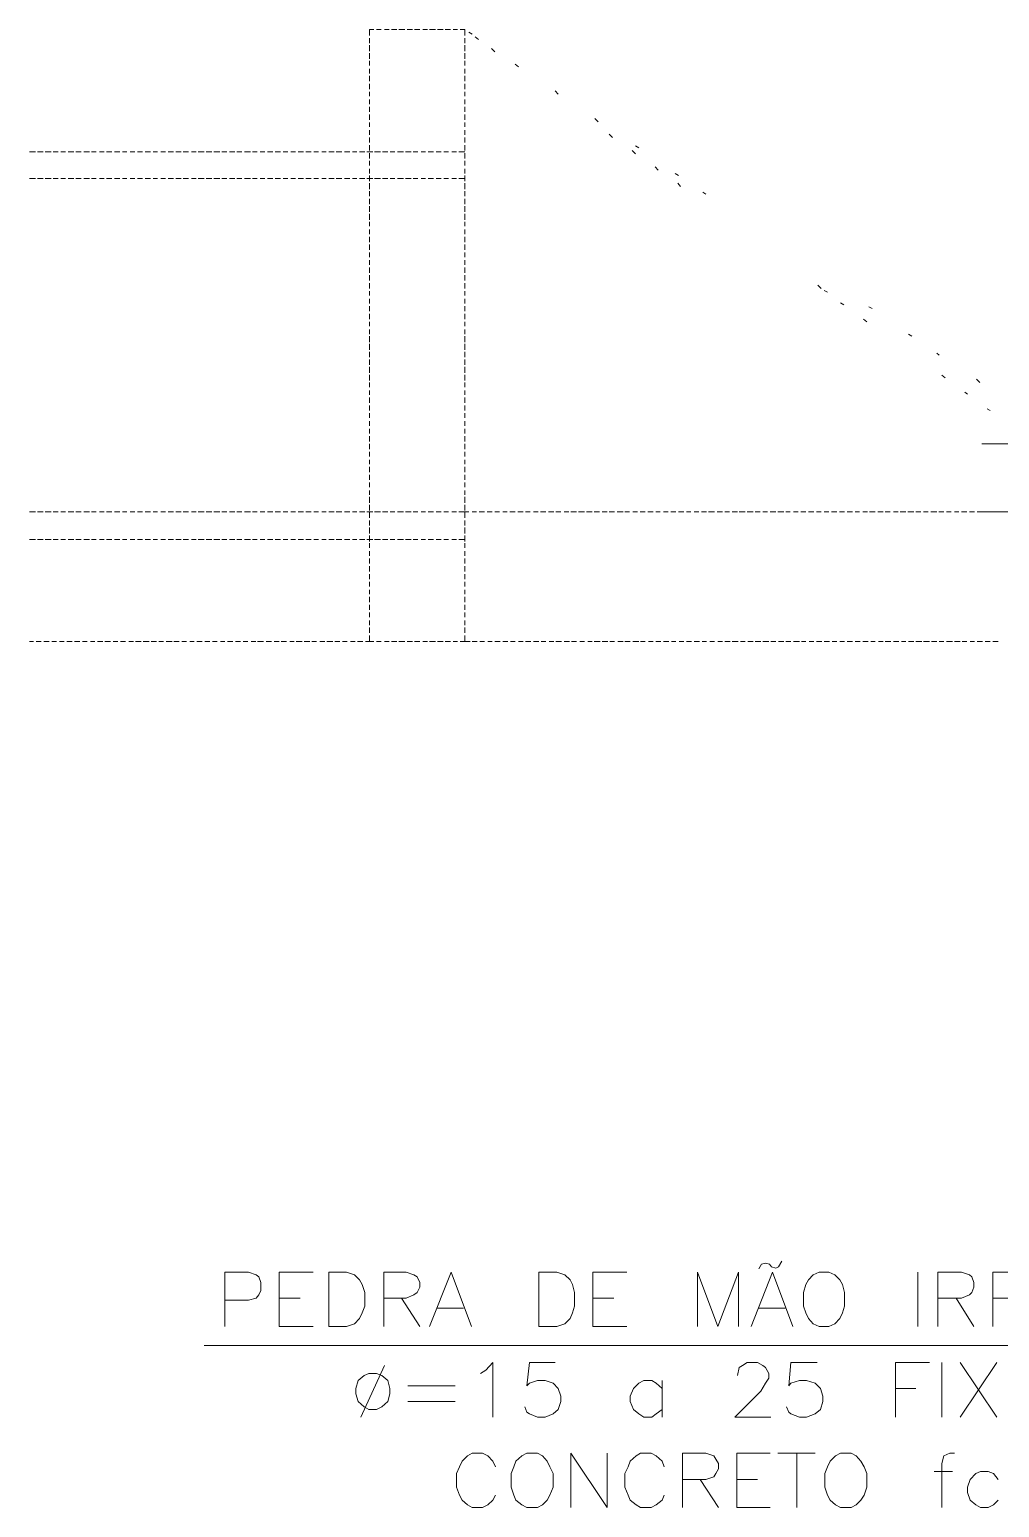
# Model space of a CAD drawing. Header units: feet. Extents: x 203667 to 205527, y 9204857 to 9205156.
# Drawn here: x 204250.461 to 204252.601, y 9205146.89 to 9205150.151 of the extents above; entities that cross this region are included whole.
import ezdxf

# ---------------------------------------------------------------- set-up
doc = ezdxf.new("R2010")
doc.units = ezdxf.units.FT
doc.header["$LTSCALE"] = 0.3
doc.header["$MEASUREMENT"] = 0
doc.layers.add('DRENAGEM a executar', color=242, linetype='Continuous', lineweight=30)

msp = doc.modelspace()

# ---------------------------------------------------------------- linework, layer by layer
at = {"layer": 'DRENAGEM a executar', "color": 7, "lineweight": 20}
for points in [[(204251.2208, 9205150.1513), (204251.2107, 9205150.1513), (204251.2107, 9205150.1383)], [(204251.2107, 9205150.1325), (204251.2107, 9205150.121)], [(204251.2367, 9205150.1513), (204251.2266, 9205150.1513)], [(204251.254, 9205150.1513), (204251.2439, 9205150.1513)], [(204251.2713, 9205150.1513), (204251.2598, 9205150.1513)], [(204251.2886, 9205150.1513), (204251.2757, 9205150.1513)], [(204251.3059, 9205150.1513), (204251.2944, 9205150.1513)], [(204251.3218, 9205150.1513), (204251.3103, 9205150.1513)], [(204251.3391, 9205150.1513), (204251.329, 9205150.1513)], [(204251.3564, 9205150.1513), (204251.3434, 9205150.1513)], [(204251.3737, 9205150.1513), (204251.3607, 9205150.1513)], [(204251.3896, 9205150.1513), (204251.3781, 9205150.1513)], [(204251.4055, 9205150.1513), (204251.3954, 9205150.1513)], [(204251.4213, 9205150.1383), (204251.4213, 9205150.1513), (204251.4112, 9205150.1513)], [(204251.4213, 9205150.121), (204251.4213, 9205150.1325)], [(204251.43, 9205150.1455), (204251.4372, 9205150.1412)], [(204251.4444, 9205150.1354), (204251.4516, 9205150.1296)], [(204251.2107, 9205150.1167), (204251.2107, 9205150.1037)], [(204251.2107, 9205150.0993), (204251.2107, 9205150.0864)], [(204251.4213, 9205150.1037), (204251.4213, 9205150.1167)], [(204251.4213, 9205150.0864), (204251.4213, 9205150.0993)], [(204251.4805, 9205150.1094), (204251.4877, 9205150.1022)], [(204251.2107, 9205150.082), (204251.2107, 9205150.0719)], [(204251.2107, 9205150.0647), (204251.2107, 9205150.0546)], [(204251.4213, 9205150.0719), (204251.4213, 9205150.082)], [(204251.4213, 9205150.0546), (204251.4213, 9205150.0647)], [(204251.5324, 9205150.0748), (204251.5396, 9205150.0691)], [(204251.2107, 9205150.0489), (204251.2107, 9205150.0373)], [(204251.2107, 9205150.0316), (204251.2107, 9205150.02)], [(204251.4213, 9205150.0373), (204251.4213, 9205150.0489)], [(204251.4213, 9205150.02), (204251.4213, 9205150.0316)], [(204251.2107, 9205150.0142), (204251.2107, 9205150.0042)], [(204251.4213, 9205150.0042), (204251.4213, 9205150.0142)], [(204251.6204, 9205150.0157), (204251.6276, 9205150.0085)], [(204251.2107, 9205149.9969), (204251.2107, 9205149.9868)], [(204251.2107, 9205149.9811), (204251.2107, 9205149.9695)], [(204251.4213, 9205149.9868), (204251.4213, 9205149.9969)], [(204251.4213, 9205149.9695), (204251.4213, 9205149.9811)], [(204251.2107, 9205149.9638), (204251.2107, 9205149.9522)], [(204251.2107, 9205149.9465), (204251.2107, 9205149.9364)], [(204251.4213, 9205149.9522), (204251.4213, 9205149.9638)], [(204251.4213, 9205149.9364), (204251.4213, 9205149.9465)], [(204251.7083, 9205149.9551), (204251.7156, 9205149.9479)], [(204251.2107, 9205149.9292), (204251.2107, 9205149.9191)], [(204251.2107, 9205149.9133), (204251.2107, 9205149.9018)], [(204251.4213, 9205149.9191), (204251.4213, 9205149.9292)], [(204251.4213, 9205149.9018), (204251.4213, 9205149.9133)], [(204251.7401, 9205149.9205), (204251.7473, 9205149.9133)], [(204250.4737, 9205149.8816), (204250.4608, 9205149.8816)], [(204250.491, 9205149.8816), (204250.4781, 9205149.8816)], [(204250.5083, 9205149.8816), (204250.4954, 9205149.8816)], [(204250.5242, 9205149.8816), (204250.5127, 9205149.8816)], [(204250.5401, 9205149.8816), (204250.53, 9205149.8816)], [(204250.5588, 9205149.8816), (204250.5458, 9205149.8816)], [(204250.5747, 9205149.8816), (204250.5632, 9205149.8816)], [(204250.5934, 9205149.8816), (204250.5805, 9205149.8816)], [(204250.6079, 9205149.8816), (204250.5978, 9205149.8816)], [(204250.6252, 9205149.8816), (204250.6151, 9205149.8816)], [(204250.6425, 9205149.8816), (204250.6309, 9205149.8816)], [(204250.6598, 9205149.8816), (204250.6483, 9205149.8816)], [(204250.6757, 9205149.8816), (204250.6656, 9205149.8816)], [(204250.693, 9205149.8816), (204250.6829, 9205149.8816)], [(204250.7103, 9205149.8816), (204250.6987, 9205149.8816)], [(204250.7276, 9205149.8816), (204250.716, 9205149.8816)], [(204250.7434, 9205149.8816), (204250.7333, 9205149.8816)], [(204250.7608, 9205149.8816), (204250.7507, 9205149.8816)], [(204250.7781, 9205149.8816), (204250.7665, 9205149.8816)], [(204250.7954, 9205149.8816), (204250.7838, 9205149.8816)], [(204250.8112, 9205149.8816), (204250.7997, 9205149.8816)], [(204250.8285, 9205149.8816), (204250.8184, 9205149.8816)], [(204250.8458, 9205149.8816), (204250.8329, 9205149.8816)], [(204250.8632, 9205149.8816), (204250.8502, 9205149.8816)], [(204250.8805, 9205149.8816), (204250.8675, 9205149.8816)], [(204250.8963, 9205149.8816), (204250.8848, 9205149.8816)], [(204250.9136, 9205149.8816), (204250.9021, 9205149.8816)], [(204250.9295, 9205149.8816), (204250.918, 9205149.8816)], [(204250.9482, 9205149.8816), (204250.9353, 9205149.8816)], [(204250.9627, 9205149.8816), (204250.9526, 9205149.8816)], [(204250.98, 9205149.8816), (204250.9699, 9205149.8816)], [(204250.9973, 9205149.8816), (204250.9857, 9205149.8816)], [(204251.0146, 9205149.8816), (204251.0031, 9205149.8816)], [(204251.0305, 9205149.8816), (204251.0204, 9205149.8816)], [(204251.0478, 9205149.8816), (204251.0377, 9205149.8816)], [(204251.0651, 9205149.8816), (204251.0535, 9205149.8816)], [(204251.0824, 9205149.8816), (204251.0708, 9205149.8816)], [(204251.0982, 9205149.8816), (204251.0882, 9205149.8816)], [(204251.1156, 9205149.8816), (204251.1055, 9205149.8816)], [(204251.1329, 9205149.8816), (204251.1213, 9205149.8816)], [(204251.1502, 9205149.8816), (204251.1372, 9205149.8816)], [(204251.1675, 9205149.8816), (204251.1559, 9205149.8816)], [(204251.1833, 9205149.8816), (204251.1732, 9205149.8816)], [(204251.2007, 9205149.8816), (204251.1891, 9205149.8816)], [(204251.218, 9205149.8816), (204251.205, 9205149.8816)], [(204251.2107, 9205149.896), (204251.2107, 9205149.8844)], [(204251.2107, 9205149.8787), (204251.2107, 9205149.8671)], [(204251.2353, 9205149.8816), (204251.2223, 9205149.8816)], [(204251.2511, 9205149.8816), (204251.2396, 9205149.8816)], [(204251.267, 9205149.8816), (204251.2569, 9205149.8816)], [(204251.2857, 9205149.8816), (204251.2728, 9205149.8816)], [(204251.3031, 9205149.8816), (204251.2901, 9205149.8816)], [(204251.3175, 9205149.8816), (204251.3074, 9205149.8816)], [(204251.3348, 9205149.8816), (204251.3247, 9205149.8816)], [(204251.3521, 9205149.8816), (204251.3406, 9205149.8816)], [(204251.3694, 9205149.8816), (204251.3579, 9205149.8816)], [(204251.3853, 9205149.8816), (204251.3752, 9205149.8816)], [(204251.4026, 9205149.8816), (204251.3925, 9205149.8816)], [(204251.4213, 9205149.8816), (204251.4083, 9205149.8816)], [(204251.4213, 9205149.8844), (204251.4213, 9205149.896)], [(204251.4213, 9205149.8671), (204251.4213, 9205149.8787)], [(204251.7906, 9205149.8844), (204251.7978, 9205149.8772)], [(204251.7978, 9205149.8945), (204251.805, 9205149.8902)], [(204251.2107, 9205149.8614), (204251.2107, 9205149.8513)], [(204251.2107, 9205149.8441), (204251.2107, 9205149.834)], [(204251.4213, 9205149.8513), (204251.4213, 9205149.8614)], [(204251.4213, 9205149.834), (204251.4213, 9205149.8441)], [(204251.841, 9205149.8484), (204251.8482, 9205149.8412)], [(204250.4737, 9205149.8224), (204250.4608, 9205149.8224)], [(204250.491, 9205149.8224), (204250.4781, 9205149.8224)], [(204250.5083, 9205149.8224), (204250.4954, 9205149.8224)], [(204250.5242, 9205149.8224), (204250.5127, 9205149.8224)], [(204250.5401, 9205149.8224), (204250.53, 9205149.8224)], [(204250.5588, 9205149.8224), (204250.5458, 9205149.8224)], [(204250.5747, 9205149.8224), (204250.5632, 9205149.8224)], [(204250.5934, 9205149.8224), (204250.5805, 9205149.8224)], [(204250.6079, 9205149.8224), (204250.5978, 9205149.8224)], [(204250.6252, 9205149.8224), (204250.6151, 9205149.8224)], [(204250.6425, 9205149.8224), (204250.6309, 9205149.8224)], [(204250.6598, 9205149.8224), (204250.6483, 9205149.8224)], [(204250.6757, 9205149.8224), (204250.6656, 9205149.8224)], [(204250.693, 9205149.8224), (204250.6829, 9205149.8224)], [(204250.7103, 9205149.8224), (204250.6987, 9205149.8224)], [(204250.7276, 9205149.8224), (204250.716, 9205149.8224)], [(204250.7434, 9205149.8224), (204250.7333, 9205149.8224)], [(204250.7608, 9205149.8224), (204250.7507, 9205149.8224)], [(204250.7781, 9205149.8224), (204250.7665, 9205149.8224)], [(204250.7954, 9205149.8224), (204250.7838, 9205149.8224)], [(204250.8112, 9205149.8224), (204250.7997, 9205149.8224)], [(204250.8285, 9205149.8224), (204250.8184, 9205149.8224)], [(204250.8458, 9205149.8224), (204250.8329, 9205149.8224)], [(204250.8632, 9205149.8224), (204250.8502, 9205149.8224)], [(204250.8805, 9205149.8224), (204250.8675, 9205149.8224)], [(204250.8963, 9205149.8224), (204250.8848, 9205149.8224)], [(204250.9136, 9205149.8224), (204250.9021, 9205149.8224)], [(204250.9295, 9205149.8224), (204250.918, 9205149.8224)], [(204250.9482, 9205149.8224), (204250.9353, 9205149.8224)], [(204250.9627, 9205149.8224), (204250.9526, 9205149.8224)], [(204250.98, 9205149.8224), (204250.9699, 9205149.8224)], [(204250.9973, 9205149.8224), (204250.9857, 9205149.8224)], [(204251.0146, 9205149.8224), (204251.0031, 9205149.8224)], [(204251.0305, 9205149.8224), (204251.0204, 9205149.8224)], [(204251.0478, 9205149.8224), (204251.0377, 9205149.8224)], [(204251.0651, 9205149.8224), (204251.0535, 9205149.8224)], [(204251.0824, 9205149.8224), (204251.0708, 9205149.8224)], [(204251.0982, 9205149.8224), (204251.0882, 9205149.8224)], [(204251.1156, 9205149.8224), (204251.1055, 9205149.8224)], [(204251.1329, 9205149.8224), (204251.1213, 9205149.8224)], [(204251.1502, 9205149.8224), (204251.1372, 9205149.8224)], [(204251.1675, 9205149.8224), (204251.1559, 9205149.8224)], [(204251.1833, 9205149.8224), (204251.1732, 9205149.8224)], [(204251.2007, 9205149.8224), (204251.1891, 9205149.8224)], [(204251.218, 9205149.8224), (204251.205, 9205149.8224)], [(204251.2107, 9205149.8296), (204251.2107, 9205149.8167)], [(204251.2107, 9205149.8123), (204251.2107, 9205149.7993)], [(204251.2353, 9205149.8224), (204251.2223, 9205149.8224)], [(204251.2511, 9205149.8224), (204251.2396, 9205149.8224)], [(204251.267, 9205149.8224), (204251.2569, 9205149.8224)], [(204251.2857, 9205149.8224), (204251.2728, 9205149.8224)], [(204251.3031, 9205149.8224), (204251.2901, 9205149.8224)], [(204251.3175, 9205149.8224), (204251.3074, 9205149.8224)], [(204251.3348, 9205149.8224), (204251.3247, 9205149.8224)], [(204251.3521, 9205149.8224), (204251.3406, 9205149.8224)], [(204251.3694, 9205149.8224), (204251.3579, 9205149.8224)], [(204251.3853, 9205149.8224), (204251.3752, 9205149.8224)], [(204251.4026, 9205149.8224), (204251.3925, 9205149.8224)], [(204251.4213, 9205149.8224), (204251.4083, 9205149.8224)], [(204251.4213, 9205149.8167), (204251.4213, 9205149.8296)], [(204251.4213, 9205149.7993), (204251.4213, 9205149.8123)], [(204251.8857, 9205149.834), (204251.893, 9205149.8296)], [(204251.8915, 9205149.8123), (204251.8973, 9205149.8051)], [(204251.2107, 9205149.795), (204251.2107, 9205149.7835)], [(204251.2107, 9205149.7777), (204251.2107, 9205149.7662)], [(204251.4213, 9205149.7835), (204251.4213, 9205149.795)], [(204251.4213, 9205149.7662), (204251.4213, 9205149.7777)], [(204251.9463, 9205149.7921), (204251.9535, 9205149.7878)], [(204251.2107, 9205149.7618), (204251.2107, 9205149.7489)], [(204251.2107, 9205149.7445), (204251.2107, 9205149.7316)], [(204251.4213, 9205149.7489), (204251.4213, 9205149.7618)], [(204251.4213, 9205149.7316), (204251.4213, 9205149.7445)], [(204251.2107, 9205149.7272), (204251.2107, 9205149.7171)], [(204251.2107, 9205149.7099), (204251.2107, 9205149.6998)], [(204251.4213, 9205149.7171), (204251.4213, 9205149.7272)], [(204251.4213, 9205149.6998), (204251.4213, 9205149.7099)], [(204251.2107, 9205149.6941), (204251.2107, 9205149.6825)], [(204251.2107, 9205149.6768), (204251.2107, 9205149.6652)], [(204251.4213, 9205149.6825), (204251.4213, 9205149.6941)], [(204251.4213, 9205149.6652), (204251.4213, 9205149.6768)], [(204251.2107, 9205149.6594), (204251.2107, 9205149.6493)], [(204251.2107, 9205149.6421), (204251.2107, 9205149.632)], [(204251.4213, 9205149.6493), (204251.4213, 9205149.6594)], [(204251.4213, 9205149.632), (204251.4213, 9205149.6421)], [(204251.2107, 9205149.6263), (204251.2107, 9205149.6147)], [(204251.2107, 9205149.609), (204251.2107, 9205149.5974)], [(204251.4213, 9205149.6147), (204251.4213, 9205149.6263)], [(204251.4213, 9205149.5974), (204251.4213, 9205149.609)], [(204251.2107, 9205149.5917), (204251.2107, 9205149.5801)], [(204251.4213, 9205149.5801), (204251.4213, 9205149.5917)], [(204252.2002, 9205149.5873), (204252.2074, 9205149.5801)], [(204252.2146, 9205149.5758), (204252.2218, 9205149.5715)], [(204251.2107, 9205149.5743), (204251.2107, 9205149.5643)], [(204251.2107, 9205149.557), (204251.2107, 9205149.5469)], [(204251.4213, 9205149.5643), (204251.4213, 9205149.5743)], [(204251.4213, 9205149.5469), (204251.4213, 9205149.557)], [(204252.2506, 9205149.5484), (204252.2579, 9205149.5441)], [(204251.2107, 9205149.5412), (204251.2107, 9205149.5296)], [(204251.2107, 9205149.5239), (204251.2107, 9205149.5123)], [(204251.4213, 9205149.5296), (204251.4213, 9205149.5412)], [(204251.4213, 9205149.5123), (204251.4213, 9205149.5239)], [(204252.3011, 9205149.5123), (204252.3083, 9205149.5066)], [(204252.3127, 9205149.5397), (204252.3199, 9205149.5354)], [(204251.2107, 9205149.5066), (204251.2107, 9205149.4965)], [(204251.2107, 9205149.4893), (204251.2107, 9205149.4792)], [(204251.4213, 9205149.4965), (204251.4213, 9205149.5066)], [(204251.4213, 9205149.4792), (204251.4213, 9205149.4893)], [(204252.4006, 9205149.4792), (204252.4079, 9205149.4748)], [(204251.2107, 9205149.4748), (204251.2107, 9205149.4618)], [(204251.2107, 9205149.4575), (204251.2107, 9205149.4445)], [(204251.4213, 9205149.4618), (204251.4213, 9205149.4748)], [(204251.4213, 9205149.4445), (204251.4213, 9205149.4575)], [(204251.2107, 9205149.4402), (204251.2107, 9205149.4287)], [(204251.2107, 9205149.4229), (204251.2107, 9205149.4114)], [(204251.4213, 9205149.4287), (204251.4213, 9205149.4402)], [(204251.4213, 9205149.4114), (204251.4213, 9205149.4229)], [(204252.4627, 9205149.4373), (204252.4684, 9205149.433)], [(204251.2107, 9205149.407), (204251.2107, 9205149.3941)], [(204251.2107, 9205149.3897), (204251.2107, 9205149.3768)], [(204251.4213, 9205149.3941), (204251.4213, 9205149.407)], [(204251.4213, 9205149.3768), (204251.4213, 9205149.3897)], [(204252.4742, 9205149.3883), (204252.4814, 9205149.3825)], [(204252.5506, 9205149.3796), (204252.5579, 9205149.3724)], [(204251.2107, 9205149.3724), (204251.2107, 9205149.3623)], [(204251.2107, 9205149.3551), (204251.2107, 9205149.345)], [(204251.4213, 9205149.3623), (204251.4213, 9205149.3724)], [(204251.4213, 9205149.345), (204251.4213, 9205149.3551)], [(204252.5247, 9205149.3508), (204252.5305, 9205149.3465)], [(204251.2107, 9205149.3393), (204251.2107, 9205149.3277)], [(204251.2107, 9205149.3219), (204251.2107, 9205149.3104)], [(204251.4213, 9205149.3277), (204251.4213, 9205149.3393)], [(204251.4213, 9205149.3104), (204251.4213, 9205149.3219)], [(204252.5737, 9205149.3147), (204252.5809, 9205149.3104)], [(204251.2107, 9205149.3046), (204251.2107, 9205149.2945)], [(204251.2107, 9205149.2873), (204251.2107, 9205149.2772)], [(204251.4213, 9205149.2945), (204251.4213, 9205149.3046)], [(204251.4213, 9205149.2772), (204251.4213, 9205149.2873)], [(204251.2107, 9205149.27), (204251.2107, 9205149.2599)], [(204251.2107, 9205149.2542), (204251.2107, 9205149.2426)], [(204251.4213, 9205149.2599), (204251.4213, 9205149.27)], [(204251.4213, 9205149.2426), (204251.4213, 9205149.2542)], [(204251.2107, 9205149.2368), (204251.2107, 9205149.2253)], [(204251.2107, 9205149.2195), (204251.2107, 9205149.2094)], [(204251.4213, 9205149.2253), (204251.4213, 9205149.2368)], [(204251.4213, 9205149.2094), (204251.4213, 9205149.2195)], [(204252.7569, 9205149.2368), (204252.5622, 9205149.2368)], [(204251.2107, 9205149.2022), (204251.2107, 9205149.1921)], [(204251.2107, 9205149.1864), (204251.2107, 9205149.1748)], [(204251.4213, 9205149.1921), (204251.4213, 9205149.2022)], [(204251.4213, 9205149.1748), (204251.4213, 9205149.1864)], [(204251.2107, 9205149.1691), (204251.2107, 9205149.1575)], [(204251.2107, 9205149.1518), (204251.2107, 9205149.1417)], [(204251.4213, 9205149.1575), (204251.4213, 9205149.1691)], [(204251.4213, 9205149.1417), (204251.4213, 9205149.1518)], [(204251.2107, 9205149.1344), (204251.2107, 9205149.1244)], [(204251.2107, 9205149.12), (204251.2107, 9205149.107)], [(204251.4213, 9205149.1244), (204251.4213, 9205149.1344)], [(204251.4213, 9205149.107), (204251.4213, 9205149.12)], [(204250.4737, 9205149.0869), (204250.4608, 9205149.0869)], [(204250.491, 9205149.0869), (204250.4781, 9205149.0869)], [(204250.5083, 9205149.0869), (204250.4954, 9205149.0869)], [(204250.5242, 9205149.0869), (204250.5127, 9205149.0869)], [(204250.5401, 9205149.0869), (204250.53, 9205149.0869)], [(204250.5588, 9205149.0869), (204250.5458, 9205149.0869)], [(204250.5747, 9205149.0869), (204250.5632, 9205149.0869)], [(204250.5934, 9205149.0869), (204250.5805, 9205149.0869)], [(204250.6079, 9205149.0869), (204250.5978, 9205149.0869)], [(204250.6252, 9205149.0869), (204250.6151, 9205149.0869)], [(204250.6425, 9205149.0869), (204250.6309, 9205149.0869)], [(204250.6598, 9205149.0869), (204250.6483, 9205149.0869)], [(204250.6757, 9205149.0869), (204250.6656, 9205149.0869)], [(204250.693, 9205149.0869), (204250.6829, 9205149.0869)], [(204250.7103, 9205149.0869), (204250.6987, 9205149.0869)], [(204250.7276, 9205149.0869), (204250.716, 9205149.0869)], [(204250.7434, 9205149.0869), (204250.7333, 9205149.0869)], [(204250.7608, 9205149.0869), (204250.7507, 9205149.0869)], [(204250.7781, 9205149.0869), (204250.7665, 9205149.0869)], [(204250.7954, 9205149.0869), (204250.7838, 9205149.0869)], [(204250.8112, 9205149.0869), (204250.7997, 9205149.0869)], [(204250.8285, 9205149.0869), (204250.8184, 9205149.0869)], [(204250.8458, 9205149.0869), (204250.8329, 9205149.0869)], [(204250.8632, 9205149.0869), (204250.8502, 9205149.0869)], [(204250.8805, 9205149.0869), (204250.8675, 9205149.0869)], [(204250.8963, 9205149.0869), (204250.8848, 9205149.0869)], [(204250.9136, 9205149.0869), (204250.9021, 9205149.0869)], [(204250.9295, 9205149.0869), (204250.918, 9205149.0869)], [(204250.9482, 9205149.0869), (204250.9353, 9205149.0869)], [(204250.9627, 9205149.0869), (204250.9526, 9205149.0869)], [(204250.98, 9205149.0869), (204250.9699, 9205149.0869)], [(204250.9973, 9205149.0869), (204250.9857, 9205149.0869)], [(204251.0146, 9205149.0869), (204251.0031, 9205149.0869)], [(204251.0305, 9205149.0869), (204251.0204, 9205149.0869)], [(204251.0478, 9205149.0869), (204251.0377, 9205149.0869)], [(204251.0651, 9205149.0869), (204251.0535, 9205149.0869)], [(204251.0824, 9205149.0869), (204251.0708, 9205149.0869)], [(204251.0982, 9205149.0869), (204251.0882, 9205149.0869)], [(204251.1156, 9205149.0869), (204251.1055, 9205149.0869)], [(204251.1329, 9205149.0869), (204251.1213, 9205149.0869)], [(204251.1502, 9205149.0869), (204251.1372, 9205149.0869)], [(204251.1675, 9205149.0869), (204251.1559, 9205149.0869)], [(204251.1833, 9205149.0869), (204251.1732, 9205149.0869)], [(204251.2007, 9205149.0869), (204251.1891, 9205149.0869)], [(204251.218, 9205149.0869), (204251.205, 9205149.0869)], [(204251.2107, 9205149.1027), (204251.2107, 9205149.0897)], [(204251.2353, 9205149.0869), (204251.2223, 9205149.0869)], [(204251.2511, 9205149.0869), (204251.2396, 9205149.0869)], [(204251.267, 9205149.0869), (204251.2569, 9205149.0869)], [(204251.2857, 9205149.0869), (204251.2728, 9205149.0869)], [(204251.3031, 9205149.0869), (204251.2901, 9205149.0869)], [(204251.3175, 9205149.0869), (204251.3074, 9205149.0869)], [(204251.3348, 9205149.0869), (204251.3247, 9205149.0869)], [(204251.3521, 9205149.0869), (204251.3406, 9205149.0869)], [(204251.3694, 9205149.0869), (204251.3579, 9205149.0869)], [(204251.3853, 9205149.0869), (204251.3752, 9205149.0869)], [(204251.4026, 9205149.0869), (204251.3925, 9205149.0869)], [(204251.4213, 9205149.0869), (204251.4083, 9205149.0869)], [(204251.4213, 9205149.0897), (204251.4213, 9205149.1027)], [(204251.43, 9205149.0869), (204251.4213, 9205149.0869)], [(204251.4473, 9205149.0869), (204251.4372, 9205149.0869)], [(204251.4646, 9205149.0869), (204251.4531, 9205149.0869)], [(204251.4819, 9205149.0869), (204251.4704, 9205149.0869)], [(204251.4978, 9205149.0869), (204251.4877, 9205149.0869)], [(204251.5151, 9205149.0869), (204251.505, 9205149.0869)], [(204251.5324, 9205149.0869), (204251.5208, 9205149.0869)], [(204251.5497, 9205149.0869), (204251.5381, 9205149.0869)], [(204251.5656, 9205149.0869), (204251.5555, 9205149.0869)], [(204251.5829, 9205149.0869), (204251.5728, 9205149.0869)], [(204251.6002, 9205149.0869), (204251.5886, 9205149.0869)], [(204251.6175, 9205149.0869), (204251.6059, 9205149.0869)], [(204251.6333, 9205149.0869), (204251.6218, 9205149.0869)], [(204251.6506, 9205149.0869), (204251.6406, 9205149.0869)], [(204251.668, 9205149.0869), (204251.655, 9205149.0869)], [(204251.6853, 9205149.0869), (204251.6723, 9205149.0869)], [(204251.7026, 9205149.0869), (204251.6896, 9205149.0869)], [(204251.7184, 9205149.0869), (204251.7069, 9205149.0869)], [(204251.7357, 9205149.0869), (204251.7242, 9205149.0869)], [(204251.7516, 9205149.0869), (204251.7401, 9205149.0869)], [(204251.7704, 9205149.0869), (204251.7574, 9205149.0869)], [(204251.7848, 9205149.0869), (204251.7747, 9205149.0869)], [(204251.8021, 9205149.0869), (204251.792, 9205149.0869)], [(204251.8194, 9205149.0869), (204251.8079, 9205149.0869)], [(204251.8367, 9205149.0869), (204251.8252, 9205149.0869)], [(204251.8526, 9205149.0869), (204251.8425, 9205149.0869)], [(204251.8699, 9205149.0869), (204251.8598, 9205149.0869)], [(204251.8872, 9205149.0869), (204251.8756, 9205149.0869)], [(204251.9045, 9205149.0869), (204251.893, 9205149.0869)], [(204251.9204, 9205149.0869), (204251.9103, 9205149.0869)], [(204251.9377, 9205149.0869), (204251.9276, 9205149.0869)], [(204251.955, 9205149.0869), (204251.9434, 9205149.0869)], [(204251.9723, 9205149.0869), (204251.9593, 9205149.0869)], [(204251.9896, 9205149.0869), (204251.9781, 9205149.0869)], [(204252.0055, 9205149.0869), (204251.9954, 9205149.0869)], [(204252.0228, 9205149.0869), (204252.0112, 9205149.0869)], [(204252.0401, 9205149.0869), (204252.0271, 9205149.0869)], [(204252.0574, 9205149.0869), (204252.0444, 9205149.0869)], [(204252.0732, 9205149.0869), (204252.0617, 9205149.0869)], [(204252.0891, 9205149.0869), (204252.079, 9205149.0869)], [(204252.1079, 9205149.0869), (204252.0949, 9205149.0869)], [(204252.1252, 9205149.0869), (204252.1122, 9205149.0869)], [(204252.1396, 9205149.0869), (204252.1295, 9205149.0869)], [(204252.1569, 9205149.0869), (204252.1468, 9205149.0869)], [(204252.1742, 9205149.0869), (204252.1627, 9205149.0869)], [(204252.1915, 9205149.0869), (204252.18, 9205149.0869)], [(204252.2074, 9205149.0869), (204252.1973, 9205149.0869)], [(204252.2247, 9205149.0869), (204252.2146, 9205149.0869)], [(204252.242, 9205149.0869), (204252.2305, 9205149.0869)], [(204252.2593, 9205149.0869), (204252.2478, 9205149.0869)], [(204252.2766, 9205149.0869), (204252.2651, 9205149.0869)], [(204252.2925, 9205149.0869), (204252.2824, 9205149.0869)], [(204252.3098, 9205149.0869), (204252.2997, 9205149.0869)], [(204252.3271, 9205149.0869), (204252.3141, 9205149.0869)], [(204252.3444, 9205149.0869), (204252.3329, 9205149.0869)], [(204252.3603, 9205149.0869), (204252.3487, 9205149.0869)], [(204252.3776, 9205149.0869), (204252.3675, 9205149.0869)], [(204252.3949, 9205149.0869), (204252.3819, 9205149.0869)], [(204252.4122, 9205149.0869), (204252.3992, 9205149.0869)], [(204252.428, 9205149.0869), (204252.4165, 9205149.0869)], [(204252.4439, 9205149.0869), (204252.4338, 9205149.0869)], [(204252.4627, 9205149.0869), (204252.4497, 9205149.0869)], [(204252.4785, 9205149.0869), (204252.467, 9205149.0869)], [(204252.4944, 9205149.0869), (204252.4843, 9205149.0869)], [(204252.5117, 9205149.0869), (204252.5016, 9205149.0869)], [(204252.529, 9205149.0869), (204252.5175, 9205149.0869)], [(204252.5463, 9205149.0869), (204252.5348, 9205149.0869)], [(204252.5622, 9205149.0869), (204252.5521, 9205149.0869)], [(204252.5622, 9205149.0869), (204252.7569, 9205149.0869)], [(204251.2107, 9205149.0854), (204251.2107, 9205149.0739)], [(204251.2107, 9205149.0681), (204251.2107, 9205149.0566)], [(204251.4213, 9205149.0739), (204251.4213, 9205149.0854)], [(204251.4213, 9205149.0566), (204251.4213, 9205149.0681)], [(204250.4737, 9205149.0263), (204250.4608, 9205149.0263)], [(204250.491, 9205149.0263), (204250.4781, 9205149.0263)], [(204250.5083, 9205149.0263), (204250.4954, 9205149.0263)], [(204250.5242, 9205149.0263), (204250.5127, 9205149.0263)], [(204250.5401, 9205149.0263), (204250.53, 9205149.0263)], [(204250.5588, 9205149.0263), (204250.5458, 9205149.0263)], [(204250.5747, 9205149.0263), (204250.5632, 9205149.0263)], [(204250.5934, 9205149.0263), (204250.5805, 9205149.0263)], [(204250.6079, 9205149.0263), (204250.5978, 9205149.0263)], [(204250.6252, 9205149.0263), (204250.6151, 9205149.0263)], [(204250.6425, 9205149.0263), (204250.6309, 9205149.0263)], [(204250.6598, 9205149.0263), (204250.6483, 9205149.0263)], [(204250.6757, 9205149.0263), (204250.6656, 9205149.0263)], [(204250.693, 9205149.0263), (204250.6829, 9205149.0263)], [(204250.7103, 9205149.0263), (204250.6987, 9205149.0263)], [(204250.7276, 9205149.0263), (204250.716, 9205149.0263)], [(204250.7434, 9205149.0263), (204250.7333, 9205149.0263)], [(204250.7608, 9205149.0263), (204250.7507, 9205149.0263)], [(204250.7781, 9205149.0263), (204250.7665, 9205149.0263)], [(204250.7954, 9205149.0263), (204250.7838, 9205149.0263)], [(204250.8112, 9205149.0263), (204250.7997, 9205149.0263)], [(204250.8285, 9205149.0263), (204250.8184, 9205149.0263)], [(204250.8458, 9205149.0263), (204250.8329, 9205149.0263)], [(204250.8632, 9205149.0263), (204250.8502, 9205149.0263)], [(204250.8805, 9205149.0263), (204250.8675, 9205149.0263)], [(204250.8963, 9205149.0263), (204250.8848, 9205149.0263)], [(204250.9136, 9205149.0263), (204250.9021, 9205149.0263)], [(204250.9295, 9205149.0263), (204250.918, 9205149.0263)], [(204250.9482, 9205149.0263), (204250.9353, 9205149.0263)], [(204250.9627, 9205149.0263), (204250.9526, 9205149.0263)], [(204250.98, 9205149.0263), (204250.9699, 9205149.0263)], [(204250.9973, 9205149.0263), (204250.9857, 9205149.0263)], [(204251.0146, 9205149.0263), (204251.0031, 9205149.0263)], [(204251.0305, 9205149.0263), (204251.0204, 9205149.0263)], [(204251.0478, 9205149.0263), (204251.0377, 9205149.0263)], [(204251.0651, 9205149.0263), (204251.0535, 9205149.0263)], [(204251.0824, 9205149.0263), (204251.0708, 9205149.0263)], [(204251.0982, 9205149.0263), (204251.0882, 9205149.0263)], [(204251.1156, 9205149.0263), (204251.1055, 9205149.0263)], [(204251.1329, 9205149.0263), (204251.1213, 9205149.0263)], [(204251.1502, 9205149.0263), (204251.1372, 9205149.0263)], [(204251.1675, 9205149.0263), (204251.1559, 9205149.0263)], [(204251.1833, 9205149.0263), (204251.1732, 9205149.0263)], [(204251.2007, 9205149.0263), (204251.1891, 9205149.0263)], [(204251.218, 9205149.0263), (204251.205, 9205149.0263)], [(204251.2107, 9205149.0522), (204251.2107, 9205149.0393)], [(204251.2107, 9205149.0349), (204251.2107, 9205149.0219)], [(204251.2353, 9205149.0263), (204251.2223, 9205149.0263)], [(204251.2511, 9205149.0263), (204251.2396, 9205149.0263)], [(204251.267, 9205149.0263), (204251.2569, 9205149.0263)], [(204251.2857, 9205149.0263), (204251.2728, 9205149.0263)], [(204251.3031, 9205149.0263), (204251.2901, 9205149.0263)], [(204251.3175, 9205149.0263), (204251.3074, 9205149.0263)], [(204251.3348, 9205149.0263), (204251.3247, 9205149.0263)], [(204251.3521, 9205149.0263), (204251.3406, 9205149.0263)], [(204251.3694, 9205149.0263), (204251.3579, 9205149.0263)], [(204251.3853, 9205149.0263), (204251.3752, 9205149.0263)], [(204251.4026, 9205149.0263), (204251.3925, 9205149.0263)], [(204251.4213, 9205149.0263), (204251.4083, 9205149.0263)], [(204251.4213, 9205149.0393), (204251.4213, 9205149.0522)], [(204251.4213, 9205149.0219), (204251.4213, 9205149.0349)], [(204251.2107, 9205149.0176), (204251.2107, 9205149.0075)], [(204251.2107, 9205149.0003), (204251.2107, 9205148.9902)], [(204251.4213, 9205149.0075), (204251.4213, 9205149.0176)], [(204251.4213, 9205148.9902), (204251.4213, 9205149.0003)], [(204251.2107, 9205148.9844), (204251.2107, 9205148.9729)], [(204251.2107, 9205148.9671), (204251.2107, 9205148.9556)], [(204251.4213, 9205148.9729), (204251.4213, 9205148.9844)], [(204251.4213, 9205148.9556), (204251.4213, 9205148.9671)], [(204251.2107, 9205148.9498), (204251.2107, 9205148.9383)], [(204251.2107, 9205148.9325), (204251.2107, 9205148.9224)], [(204251.4213, 9205148.9383), (204251.4213, 9205148.9498)], [(204251.4213, 9205148.9224), (204251.4213, 9205148.9325)], [(204251.2107, 9205148.9152), (204251.2107, 9205148.9051)], [(204251.2107, 9205148.8994), (204251.2107, 9205148.8878)], [(204251.4213, 9205148.9051), (204251.4213, 9205148.9152)], [(204251.4213, 9205148.8878), (204251.4213, 9205148.8994)], [(204251.2107, 9205148.882), (204251.2107, 9205148.8705)], [(204251.2107, 9205148.8647), (204251.2107, 9205148.8546)], [(204251.4213, 9205148.8705), (204251.4213, 9205148.882)], [(204251.4213, 9205148.8546), (204251.4213, 9205148.8647)], [(204251.2107, 9205148.8474), (204251.2107, 9205148.8373)], [(204251.2107, 9205148.8316), (204251.2107, 9205148.82)], [(204251.4213, 9205148.8373), (204251.4213, 9205148.8474)], [(204251.4213, 9205148.82), (204251.4213, 9205148.8316)], [(204250.4694, 9205148.8013), (204250.4608, 9205148.8013)], [(204250.4867, 9205148.8013), (204250.4752, 9205148.8013)], [(204250.504, 9205148.8013), (204250.4925, 9205148.8013)], [(204250.5199, 9205148.8013), (204250.5098, 9205148.8013)], [(204250.5372, 9205148.8013), (204250.5271, 9205148.8013)], [(204250.5545, 9205148.8013), (204250.543, 9205148.8013)], [(204250.5718, 9205148.8013), (204250.5603, 9205148.8013)], [(204250.5877, 9205148.8013), (204250.5776, 9205148.8013)], [(204250.605, 9205148.8013), (204250.5949, 9205148.8013)], [(204250.6223, 9205148.8013), (204250.6108, 9205148.8013)], [(204250.6396, 9205148.8013), (204250.6266, 9205148.8013)], [(204250.6555, 9205148.8013), (204250.6454, 9205148.8013)], [(204250.6728, 9205148.8013), (204250.6612, 9205148.8013)], [(204250.6901, 9205148.8013), (204250.68, 9205148.8013)], [(204250.7074, 9205148.8013), (204250.6944, 9205148.8013)], [(204250.7247, 9205148.8013), (204250.7117, 9205148.8013)], [(204250.7406, 9205148.8013), (204250.729, 9205148.8013)], [(204250.7564, 9205148.8013), (204250.7463, 9205148.8013)], [(204250.7752, 9205148.8013), (204250.7622, 9205148.8013)], [(204250.791, 9205148.8013), (204250.7795, 9205148.8013)], [(204250.8069, 9205148.8013), (204250.7968, 9205148.8013)], [(204250.8242, 9205148.8013), (204250.8141, 9205148.8013)], [(204250.8415, 9205148.8013), (204250.83, 9205148.8013)], [(204250.8588, 9205148.8013), (204250.8473, 9205148.8013)], [(204250.8747, 9205148.8013), (204250.8646, 9205148.8013)], [(204250.892, 9205148.8013), (204250.8819, 9205148.8013)], [(204250.9093, 9205148.8013), (204250.8978, 9205148.8013)], [(204250.9266, 9205148.8013), (204250.9151, 9205148.8013)], [(204250.9425, 9205148.8013), (204250.9324, 9205148.8013)], [(204250.9598, 9205148.8013), (204250.9497, 9205148.8013)], [(204250.9771, 9205148.8013), (204250.9641, 9205148.8013)], [(204250.9944, 9205148.8013), (204250.9829, 9205148.8013)], [(204251.0117, 9205148.8013), (204251.0002, 9205148.8013)], [(204251.0276, 9205148.8013), (204251.016, 9205148.8013)], [(204251.0449, 9205148.8013), (204251.0348, 9205148.8013)], [(204251.0622, 9205148.8013), (204251.0492, 9205148.8013)], [(204251.0795, 9205148.8013), (204251.0665, 9205148.8013)], [(204251.0939, 9205148.8013), (204251.0838, 9205148.8013)], [(204251.1127, 9205148.8013), (204251.1011, 9205148.8013)], [(204251.13, 9205148.8013), (204251.117, 9205148.8013)], [(204251.1458, 9205148.8013), (204251.1343, 9205148.8013)], [(204251.1617, 9205148.8013), (204251.1516, 9205148.8013)], [(204251.179, 9205148.8013), (204251.1689, 9205148.8013)], [(204251.1963, 9205148.8013), (204251.1848, 9205148.8013)], [(204251.2107, 9205148.8013), (204251.2021, 9205148.8013)], [(204251.2107, 9205148.8143), (204251.2107, 9205148.8013), (204251.2208, 9205148.8013)], [(204251.2266, 9205148.8013), (204251.2367, 9205148.8013)], [(204251.2439, 9205148.8013), (204251.254, 9205148.8013)], [(204251.2598, 9205148.8013), (204251.2713, 9205148.8013)], [(204251.2757, 9205148.8013), (204251.2886, 9205148.8013)], [(204251.2944, 9205148.8013), (204251.3059, 9205148.8013)], [(204251.3103, 9205148.8013), (204251.3218, 9205148.8013)], [(204251.329, 9205148.8013), (204251.3391, 9205148.8013)], [(204251.3434, 9205148.8013), (204251.3564, 9205148.8013)], [(204251.3607, 9205148.8013), (204251.3737, 9205148.8013)], [(204251.3781, 9205148.8013), (204251.3896, 9205148.8013)], [(204251.3954, 9205148.8013), (204251.4055, 9205148.8013)], [(204251.4112, 9205148.8013), (204251.4213, 9205148.8013)], [(204251.4213, 9205148.8013), (204251.4213, 9205148.8143)], [(204251.4329, 9205148.8013), (204251.4213, 9205148.8013)], [(204251.4487, 9205148.8013), (204251.4372, 9205148.8013)], [(204251.4646, 9205148.8013), (204251.4545, 9205148.8013)], [(204251.4819, 9205148.8013), (204251.4718, 9205148.8013)], [(204251.4992, 9205148.8013), (204251.4877, 9205148.8013)], [(204251.5165, 9205148.8013), (204251.505, 9205148.8013)], [(204251.5324, 9205148.8013), (204251.5223, 9205148.8013)], [(204251.5497, 9205148.8013), (204251.5396, 9205148.8013)], [(204251.567, 9205148.8013), (204251.5555, 9205148.8013)], [(204251.5843, 9205148.8013), (204251.5728, 9205148.8013)], [(204251.6002, 9205148.8013), (204251.5901, 9205148.8013)], [(204251.6175, 9205148.8013), (204251.6074, 9205148.8013)], [(204251.6348, 9205148.8013), (204251.6218, 9205148.8013)], [(204251.6521, 9205148.8013), (204251.6406, 9205148.8013)], [(204251.668, 9205148.8013), (204251.6564, 9205148.8013)], [(204251.6853, 9205148.8013), (204251.6752, 9205148.8013)], [(204251.7026, 9205148.8013), (204251.6925, 9205148.8013)], [(204251.7199, 9205148.8013), (204251.7069, 9205148.8013)], [(204251.7372, 9205148.8013), (204251.7242, 9205148.8013)], [(204251.7516, 9205148.8013), (204251.7415, 9205148.8013)], [(204251.7704, 9205148.8013), (204251.7588, 9205148.8013)], [(204251.7862, 9205148.8013), (204251.7747, 9205148.8013)], [(204251.805, 9205148.8013), (204251.792, 9205148.8013)], [(204251.8194, 9205148.8013), (204251.8093, 9205148.8013)], [(204251.8367, 9205148.8013), (204251.8266, 9205148.8013)], [(204251.854, 9205148.8013), (204251.8425, 9205148.8013)], [(204251.8713, 9205148.8013), (204251.8598, 9205148.8013)], [(204251.8872, 9205148.8013), (204251.8771, 9205148.8013)], [(204251.9045, 9205148.8013), (204251.8944, 9205148.8013)], [(204251.9218, 9205148.8013), (204251.9103, 9205148.8013)], [(204251.9391, 9205148.8013), (204251.9276, 9205148.8013)], [(204251.955, 9205148.8013), (204251.9449, 9205148.8013)], [(204251.9723, 9205148.8013), (204251.9622, 9205148.8013)], [(204251.9896, 9205148.8013), (204251.9795, 9205148.8013)], [(204252.0069, 9205148.8013), (204251.9954, 9205148.8013)], [(204252.0242, 9205148.8013), (204252.0112, 9205148.8013)], [(204252.0401, 9205148.8013), (204252.03, 9205148.8013)], [(204252.0574, 9205148.8013), (204252.0458, 9205148.8013)], [(204252.0747, 9205148.8013), (204252.0617, 9205148.8013)], [(204252.092, 9205148.8013), (204252.079, 9205148.8013)], [(204252.1079, 9205148.8013), (204252.0963, 9205148.8013)], [(204252.1252, 9205148.8013), (204252.1136, 9205148.8013)], [(204252.141, 9205148.8013), (204252.1295, 9205148.8013)], [(204252.1598, 9205148.8013), (204252.1468, 9205148.8013)], [(204252.1742, 9205148.8013), (204252.1641, 9205148.8013)], [(204252.1915, 9205148.8013), (204252.1814, 9205148.8013)], [(204252.2088, 9205148.8013), (204252.1973, 9205148.8013)], [(204252.2261, 9205148.8013), (204252.2146, 9205148.8013)], [(204252.242, 9205148.8013), (204252.2319, 9205148.8013)], [(204252.2593, 9205148.8013), (204252.2492, 9205148.8013)], [(204252.2766, 9205148.8013), (204252.2651, 9205148.8013)], [(204252.2939, 9205148.8013), (204252.2824, 9205148.8013)], [(204252.3112, 9205148.8013), (204252.2997, 9205148.8013)], [(204252.3271, 9205148.8013), (204252.317, 9205148.8013)], [(204252.3444, 9205148.8013), (204252.3343, 9205148.8013)], [(204252.3617, 9205148.8013), (204252.3487, 9205148.8013)], [(204252.379, 9205148.8013), (204252.3675, 9205148.8013)], [(204252.3949, 9205148.8013), (204252.3848, 9205148.8013)], [(204252.4122, 9205148.8013), (204252.4006, 9205148.8013)], [(204252.4295, 9205148.8013), (204252.4165, 9205148.8013)], [(204252.4468, 9205148.8013), (204252.4338, 9205148.8013)], [(204252.4627, 9205148.8013), (204252.4511, 9205148.8013)], [(204252.4785, 9205148.8013), (204252.4684, 9205148.8013)], [(204252.4973, 9205148.8013), (204252.4843, 9205148.8013)], [(204252.5146, 9205148.8013), (204252.5016, 9205148.8013)], [(204252.529, 9205148.8013), (204252.5189, 9205148.8013)], [(204252.5463, 9205148.8013), (204252.5362, 9205148.8013)], [(204252.5636, 9205148.8013), (204252.5521, 9205148.8013)], [(204252.5809, 9205148.8013), (204252.5694, 9205148.8013)], [(204252.5982, 9205148.8013), (204252.5867, 9205148.8013)], [(204253.7925, 9205148.7782), (204253.7853, 9205147.2479), (204250.8458, 9205147.2479)], [(204252.0704, 9205147.4167), (204252.0761, 9205147.4268)], [(204252.0934, 9205147.4268), (204252.0848, 9205147.4296), (204252.0761, 9205147.4268)], [(204252.0934, 9205147.4268), (204252.0978, 9205147.421), (204252.1079, 9205147.4181), (204252.1136, 9205147.421), (204252.1208, 9205147.434)], [(204250.892, 9205147.2897), (204250.892, 9205147.4095), (204250.9439, 9205147.4095), (204250.9612, 9205147.4037), (204250.967, 9205147.3994), (204250.9713, 9205147.3864), (204250.9713, 9205147.3691), (204250.967, 9205147.359), (204250.9612, 9205147.3518), (204250.9439, 9205147.3474), (204250.892, 9205147.3474)], [(204251.0117, 9205147.2897), (204251.0117, 9205147.4095), (204251.0867, 9205147.4095)], [(204251.1213, 9205147.2897), (204251.1213, 9205147.4095), (204251.1603, 9205147.4095), (204251.1776, 9205147.4037), (204251.1891, 9205147.3921), (204251.1949, 9205147.3821), (204251.2007, 9205147.3647), (204251.2007, 9205147.3345), (204251.1949, 9205147.32), (204251.1891, 9205147.3071), (204251.1776, 9205147.2955), (204251.1603, 9205147.2897), (204251.1213, 9205147.2897), (204251.1213, 9205147.2897)], [(204251.2425, 9205147.2897), (204251.2425, 9205147.4095), (204251.2915, 9205147.4095), (204251.3088, 9205147.4037), (204251.316, 9205147.3994), (204251.3218, 9205147.3864), (204251.3218, 9205147.3763), (204251.316, 9205147.3647), (204251.3088, 9205147.359), (204251.2915, 9205147.3518), (204251.2425, 9205147.3518)], [(204251.3434, 9205147.2897), (204251.391, 9205147.4095), (204251.4357, 9205147.2897)], [(204251.5843, 9205147.2897), (204251.5843, 9205147.4095), (204251.6247, 9205147.4095), (204251.642, 9205147.4037), (204251.6535, 9205147.3921), (204251.6593, 9205147.3821), (204251.6636, 9205147.3647), (204251.6636, 9205147.3345), (204251.6593, 9205147.32), (204251.6535, 9205147.3071), (204251.642, 9205147.2955), (204251.6247, 9205147.2897), (204251.5843, 9205147.2897), (204251.5843, 9205147.2897)], [(204251.704, 9205147.2897), (204251.704, 9205147.4095), (204251.779, 9205147.4095)], [(204251.9348, 9205147.2897), (204251.9348, 9205147.4095), (204251.9795, 9205147.2897), (204252.0256, 9205147.4095), (204252.0256, 9205147.2897)], [(204252.0531, 9205147.2897), (204252.1006, 9205147.4095), (204252.1454, 9205147.2897)], [(204252.2031, 9205147.4095), (204252.1901, 9205147.4037), (204252.18, 9205147.3921), (204252.1742, 9205147.3821), (204252.1684, 9205147.3647), (204252.1684, 9205147.3345), (204252.1742, 9205147.32), (204252.18, 9205147.3071), (204252.1901, 9205147.2955), (204252.2031, 9205147.2897), (204252.2247, 9205147.2897), (204252.2377, 9205147.2955), (204252.2492, 9205147.3071), (204252.255, 9205147.32), (204252.2593, 9205147.3345), (204252.2593, 9205147.3647), (204252.255, 9205147.3821), (204252.2492, 9205147.3921), (204252.2377, 9205147.4037), (204252.2247, 9205147.4095), (204252.2031, 9205147.4095), (204252.2031, 9205147.4095)], [(204252.4208, 9205147.4095), (204252.4208, 9205147.2897)], [(204252.4655, 9205147.2897), (204252.4655, 9205147.4095), (204252.5175, 9205147.4095), (204252.5348, 9205147.4037), (204252.5405, 9205147.3994), (204252.5449, 9205147.3864), (204252.5449, 9205147.3763), (204252.5405, 9205147.3647), (204252.5348, 9205147.359), (204252.5175, 9205147.3518), (204252.4655, 9205147.3518)], [(204252.5867, 9205147.2897), (204252.5867, 9205147.4095), (204252.6372, 9205147.4095), (204252.6545, 9205147.4037), (204252.6603, 9205147.3994), (204252.666, 9205147.3864), (204252.666, 9205147.3763), (204252.6603, 9205147.3647), (204252.6545, 9205147.359), (204252.6372, 9205147.3518), (204252.5867, 9205147.3518)], [(204251.0117, 9205147.3518), (204251.0579, 9205147.3518)], [(204251.2814, 9205147.3518), (204251.3218, 9205147.2897)], [(204251.3607, 9205147.3301), (204251.4184, 9205147.3301)], [(204251.704, 9205147.3518), (204251.7502, 9205147.3518)], [(204252.0704, 9205147.3301), (204252.1281, 9205147.3301)], [(204252.5059, 9205147.3518), (204252.5449, 9205147.2897)], [(204251.0117, 9205147.2897), (204251.0867, 9205147.2897)], [(204251.704, 9205147.2897), (204251.779, 9205147.2897)], [(204251.2439, 9205147.2032), (204251.192, 9205147.0893)], [(204251.4559, 9205147.1859), (204251.4675, 9205147.1931), (204251.4833, 9205147.2104), (204251.4833, 9205147.0893)], [(204251.6204, 9205147.2104), (204251.5641, 9205147.2104), (204251.5583, 9205147.1585), (204251.5641, 9205147.1643), (204251.5814, 9205147.17), (204251.5987, 9205147.17), (204251.616, 9205147.1643), (204251.6276, 9205147.1527), (204251.6333, 9205147.1354), (204251.6333, 9205147.1239), (204251.6276, 9205147.1066), (204251.616, 9205147.0965), (204251.5987, 9205147.0893), (204251.5814, 9205147.0893), (204251.5641, 9205147.0965), (204251.5583, 9205147.1008), (204251.554, 9205147.1123)], [(204252.0228, 9205147.1816), (204252.0271, 9205147.1989), (204252.0343, 9205147.2032), (204252.0444, 9205147.2104), (204252.0675, 9205147.2104), (204252.079, 9205147.2032), (204252.0848, 9205147.1989), (204252.092, 9205147.1859), (204252.092, 9205147.1758), (204252.0848, 9205147.1643), (204252.0747, 9205147.147), (204252.017, 9205147.0893), (204252.0963, 9205147.0893)], [(204252.1987, 9205147.2104), (204252.141, 9205147.2104), (204252.1367, 9205147.1585), (204252.141, 9205147.1643), (204252.1598, 9205147.17), (204252.1756, 9205147.17), (204252.1944, 9205147.1643), (204252.2059, 9205147.1527), (204252.2117, 9205147.1354), (204252.2117, 9205147.1239), (204252.2059, 9205147.1066), (204252.1944, 9205147.0965), (204252.1756, 9205147.0893), (204252.1598, 9205147.0893), (204252.141, 9205147.0965), (204252.1367, 9205147.1008), (204252.1309, 9205147.1123)], [(204252.3718, 9205147.0893), (204252.3718, 9205147.2104), (204252.4468, 9205147.2104)], [(204252.4742, 9205147.2104), (204252.4742, 9205147.0893)], [(204252.5146, 9205147.2104), (204252.5954, 9205147.0893)], [(204252.5954, 9205147.2104), (204252.5146, 9205147.0893)], [(204251.2093, 9205147.1859), (204251.1992, 9205147.1816), (204251.1862, 9205147.17), (204251.1805, 9205147.1527), (204251.1805, 9205147.1412), (204251.1862, 9205147.1239), (204251.1992, 9205147.1123), (204251.2093, 9205147.1066), (204251.2266, 9205147.1066), (204251.2382, 9205147.1123), (204251.2511, 9205147.1239), (204251.2555, 9205147.1412), (204251.2555, 9205147.1527), (204251.2511, 9205147.17), (204251.2382, 9205147.1816), (204251.2266, 9205147.1859), (204251.2093, 9205147.1859), (204251.2093, 9205147.1859)], [(204251.8569, 9205147.1527), (204251.8439, 9205147.1643), (204251.8338, 9205147.17), (204251.8165, 9205147.17), (204251.805, 9205147.1643), (204251.7934, 9205147.1527), (204251.7862, 9205147.1354), (204251.7862, 9205147.1239), (204251.7934, 9205147.1066), (204251.805, 9205147.0965), (204251.8165, 9205147.0893), (204251.8338, 9205147.0893), (204251.8439, 9205147.0965), (204251.8569, 9205147.1066)], [(204251.8569, 9205147.17), (204251.8569, 9205147.0893)], [(204251.2958, 9205147.1585), (204251.3997, 9205147.1585)], [(204252.3718, 9205147.1527), (204252.4165, 9205147.1527)], [(204251.2958, 9205147.1239), (204251.3997, 9205147.1239)], [(204251.4891, 9205146.9797), (204251.4833, 9205146.9926), (204251.4718, 9205147.0042), (204251.4603, 9205147.0099), (204251.4372, 9205147.0099), (204251.4271, 9205147.0042), (204251.4156, 9205146.9926), (204251.4098, 9205146.9797), (204251.4026, 9205146.9652), (204251.4026, 9205146.9349), (204251.4098, 9205146.9176), (204251.4156, 9205146.9061), (204251.4271, 9205146.896), (204251.4372, 9205146.8902), (204251.4603, 9205146.8902), (204251.4718, 9205146.896), (204251.4833, 9205146.9061), (204251.4891, 9205146.9176)], [(204251.5583, 9205147.0099), (204251.5468, 9205147.0042), (204251.5338, 9205146.9926), (204251.5295, 9205146.9797), (204251.5237, 9205146.9652), (204251.5237, 9205146.9349), (204251.5295, 9205146.9176), (204251.5338, 9205146.9061), (204251.5468, 9205146.896), (204251.5583, 9205146.8902), (204251.5814, 9205146.8902), (204251.593, 9205146.896), (204251.6031, 9205146.9061), (204251.6088, 9205146.9176), (204251.616, 9205146.9349), (204251.616, 9205146.9652), (204251.6088, 9205146.9797), (204251.6031, 9205146.9926), (204251.593, 9205147.0042), (204251.5814, 9205147.0099), (204251.5583, 9205147.0099), (204251.5583, 9205147.0099)], [(204251.655, 9205146.8902), (204251.655, 9205147.0099), (204251.7357, 9205146.8902), (204251.7357, 9205147.0099)], [(204251.8612, 9205146.9797), (204251.8569, 9205146.9926), (204251.8439, 9205147.0042), (204251.8324, 9205147.0099), (204251.8093, 9205147.0099), (204251.7992, 9205147.0042), (204251.7862, 9205146.9926), (204251.7819, 9205146.9797), (204251.7747, 9205146.9652), (204251.7747, 9205146.9349), (204251.7819, 9205146.9176), (204251.7862, 9205146.9061), (204251.7992, 9205146.896), (204251.8093, 9205146.8902), (204251.8324, 9205146.8902), (204251.8439, 9205146.896), (204251.8569, 9205146.9061), (204251.8612, 9205146.9176)], [(204251.9016, 9205146.8902), (204251.9016, 9205147.0099), (204251.9535, 9205147.0099), (204251.9708, 9205147.0042), (204251.9752, 9205146.997), (204251.9809, 9205146.9869), (204251.9809, 9205146.9753), (204251.9752, 9205146.9652), (204251.9708, 9205146.958), (204251.9535, 9205146.9522), (204251.9016, 9205146.9522)], [(204252.0213, 9205146.8902), (204252.0213, 9205147.0099), (204252.0949, 9205147.0099)], [(204252.1122, 9205147.0099), (204252.1944, 9205147.0099)], [(204252.154, 9205147.0099), (204252.154, 9205146.8902)], [(204252.2506, 9205147.0099), (204252.2391, 9205147.0042), (204252.2276, 9205146.9926), (204252.2218, 9205146.9797), (204252.216, 9205146.9652), (204252.216, 9205146.9349), (204252.2218, 9205146.9176), (204252.2276, 9205146.9061), (204252.2391, 9205146.896), (204252.2506, 9205146.8902), (204252.2737, 9205146.8902), (204252.2853, 9205146.896), (204252.2954, 9205146.9061), (204252.3026, 9205146.9176), (204252.3083, 9205146.9349), (204252.3083, 9205146.9652), (204252.3026, 9205146.9797), (204252.2954, 9205146.9926), (204252.2853, 9205147.0042), (204252.2737, 9205147.0099), (204252.2506, 9205147.0099), (204252.2506, 9205147.0099)], [(204252.5016, 9205147.0099), (204252.4915, 9205147.0099), (204252.4785, 9205147.0042), (204252.4742, 9205146.9869), (204252.4742, 9205146.8902)], [(204252.4569, 9205146.9696), (204252.4973, 9205146.9696)], [(204252.5982, 9205146.9522), (204252.5881, 9205146.9652), (204252.5766, 9205146.9696), (204252.5593, 9205146.9696), (204252.5492, 9205146.9652), (204252.5362, 9205146.9522), (204252.5305, 9205146.9349), (204252.5305, 9205146.9234), (204252.5362, 9205146.9061), (204252.5492, 9205146.896), (204252.5593, 9205146.8902), (204252.5766, 9205146.8902), (204252.5881, 9205146.896), (204252.5982, 9205146.9061)], [(204251.9406, 9205146.9522), (204251.9809, 9205146.8902)], [(204252.0213, 9205146.9522), (204252.0675, 9205146.9522)], [(204252.0213, 9205146.8902), (204252.0949, 9205146.8902)]]:
    msp.add_lwpolyline(points, dxfattribs=at)

doc.saveas('drawing.dxf')
